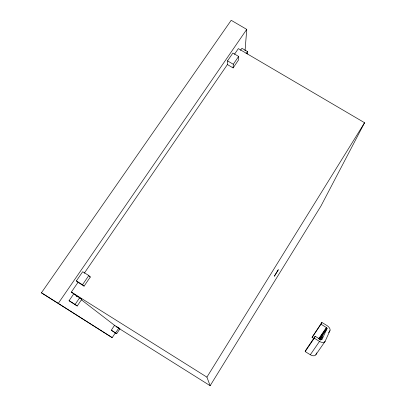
<?xml version="1.0" encoding="UTF-8"?>
<svg xmlns="http://www.w3.org/2000/svg" width="406" height="406" viewBox="0 0 406 406"><rect width="100%" height="100%" fill="white"/><g stroke="black" fill="none" stroke-linecap="round" stroke-linejoin="round"><path stroke-width="0.61" d="M227.411 64.559L227.522 60.859L232.892 53.049L238.637 56.429L238.408 60.164L233.115 67.919L227.411 64.559L84.25 273.248M233.115 67.919L233.288 64.255L238.637 56.429M245.051 50.78L246.741 29.389L231.187 20.3L41.427 292.807L112.193 337.645L115.34 332.884M247.274 53.998L247.487 51.557L241.91 48.284L240.499 50.344M321.856 322.415L320.999 324.196L326.388 327.535L327.033 328.637L321.933 339.66L320.745 339.67L315.178 336.28L306.114 349.652L305.175 351.581L310.321 354.758A5.034 3.015 35.3 0 0 315.904 354.626L325.12 341.344L329.956 330.682A4.989 2.827 34.6 0 0 326.911 325.51L321.856 322.415L312.087 337.391L314.208 338.711M315.904 354.626L316.685 352.921M305.175 351.581L314.264 338.183L315.178 336.28M234.48 54.257L238.347 48.613L364.573 122.729L320.943 206.06L210.146 385.7L118.953 328.418M210.146 385.7L206.913 377.144L364.573 122.729M118.836 328.023L119.902 328.85L116.695 333.712L115.588 332.935L118.836 328.023L114.533 325.318L81.413 299.836M116.695 333.712L111.28 330.225L114.533 325.318M312.087 337.391L320.999 324.196M73.719 293.919L69.076 300.704L77.226 305.987L81.789 299.288L71.334 292.081L78.023 282.332L76.379 280.891L82.687 271.71L88.812 275.532L90.305 277.029L84.093 286.128L78.023 282.332M69.076 300.704L75.074 304.475L79.708 297.674M246.082 53.622L247.487 51.557M84.093 286.128L82.519 284.733L88.812 275.532M318.776 338.665L326.388 327.535M319.04 338.929L326.663 327.799M319.243 339.213L326.866 328.084M319.71 338.99L326.992 328.368M319.75 339.259L327.033 328.637M41.427 292.807L58.261 303.404L246.741 29.389M310.321 354.758L319.502 341.405A5.116 2.964 35 0 0 325.12 341.344M328.561 332.702L329.956 330.682M227.522 60.859L233.288 64.255M314.264 338.183L319.502 341.405M89.295 276.4L90.305 277.029M76.379 280.891L82.519 284.733M71.334 292.081L206.913 377.144M75.892 295.588L78.038 296.933M79.109 297.603L81.789 299.288M116.177 326.51L119.902 328.85M111.28 330.225L115.588 332.935M58.261 303.404L112.193 337.645M75.074 304.475L77.226 305.987M76.394 295.974L77.399 296.745M116.035 326.475L116.811 327.074M320.542 339.03A4.963 0.396 -58.8 0 1 322.526 336.549A4.963 0.396 -58.8 0 1 320.664 340.294M274.385 276.146L278.283 269.787L274.385 276.146"/></g></svg>
